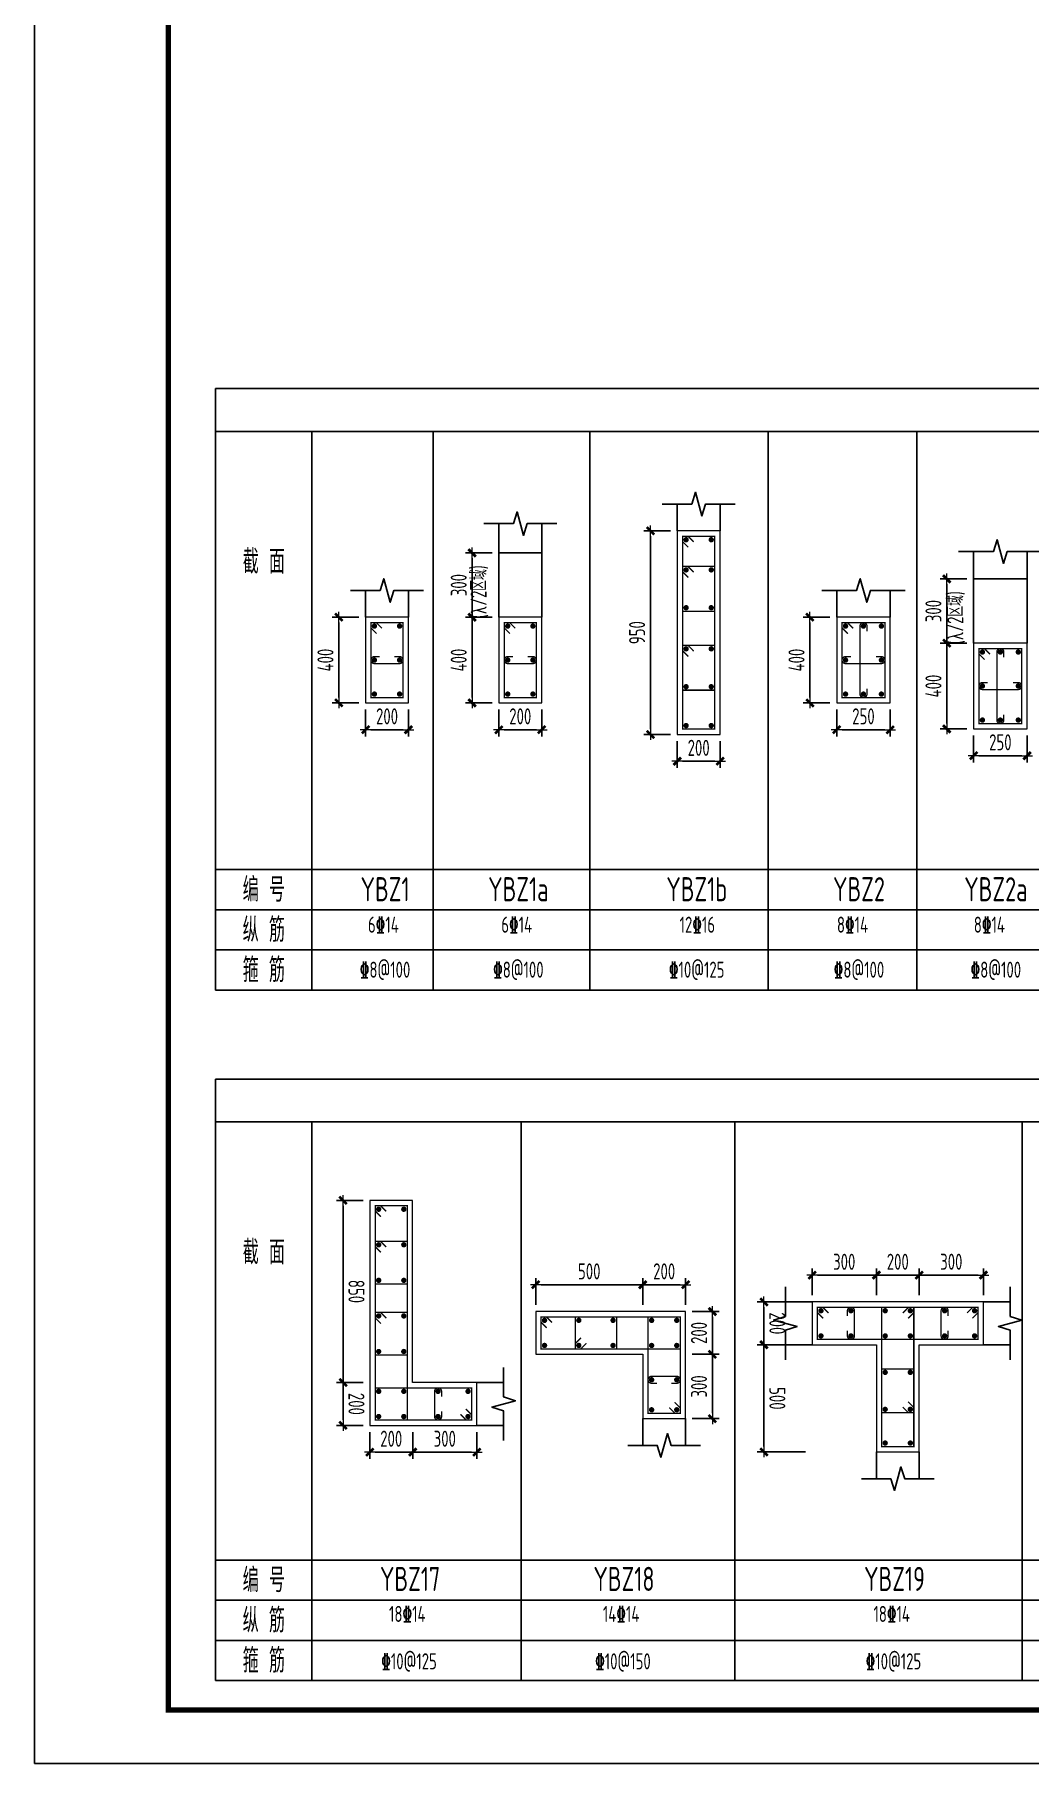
# Model space of a CAD drawing. Extents: x -144902 to 588294, y -160863 to 65494.
# Drawn here: x -20400 to -1816, y -75191 to -42914 of the extents above; entities that cross this region are included whole.
import ezdxf
from ezdxf.enums import TextEntityAlignment as Align

# ---------------------------------------------------------------- set-up
doc = ezdxf.new("R2010")
doc.units = 0
doc.header["$LTSCALE"] = 100
doc.layers.get('0').update_dxf_attribs({"linetype": 'CONTINUOUS'})
doc.layers.get('Defpoints').update_dxf_attribs({"linetype": 'CONTINUOUS'})
for name, color, linetype in [('1508', 2, 'CONTINUOUS'), ('TAB', 7, 'CONTINUOUS'), ('TEXT', 7, 'CONTINUOUS'), ('THIN', 7, 'CONTINUOUS'), ('tk', 7, 'CONTINUOUS')]:
    doc.layers.add(name, color=color, linetype=linetype)
for name, color, linetype, lineweight in [('REIN', 6, 'CONTINUOUS', 18), ('Z-柱大样外框', 7, 'ByLayer', 18), ('Z-详图标注', 3, 'CONTINUOUS', 18)]:
    doc.layers.add(name, color=color, linetype=linetype, lineweight=lineweight)
doc.styles.get("Standard").update_dxf_attribs({"font": 'tssdeng.shx', "width": 0.7, "bigfont": 'tssdchn.shx'})
doc.styles.add('TCCAD_Dimension', font='Tssdeng.shx', dxfattribs={"width": 0.7, "bigfont": 'tssdchn.shx'})
doc.dimstyles.new('TCCAD_25_100', dxfattribs={"dimtxt": 300, "dimasz": 100, "dimexe": 125, "dimexo": 125, "dimgap": 100, "dimtad": 1, "dimdec": 0, "dimlfac": 0.25, "dimzin": 0, "dimdsep": 46, "dimtxsty": 'TCCAD_Dimension', "dimblk": '_TCDBK25_100', "dimcen": 0, "dimclrt": 7, "dimadec": 0, "dimazin": 0, "dimtfac": 1, "dimtdec": 0, "dimtix": 1, "dimtmove": 2, "dimatfit": 3, "dimfxl": 1, "dimtolj": 1, "dimtzin": 0, "dimarcsym": 0})

# ---------------------------------------------------------------- blocks, each defined once
blk = doc.blocks.new('A1tk')
at = {"layer": 'tk', "color": 5}
blk.add_lwpolyline([(0, 0), (0, 59400), (84100, 59400), (84100, 0)], close=True, dxfattribs=at)
at = {"layer": 'tk', "const_width": 100}
blk.add_lwpolyline([(2500, 1000), (83100, 1000), (83100, 58400), (2500, 58400)], close=True, dxfattribs=at)
blk = doc.blocks.new('_TCDBK25_100')
blk.add_line((-1, 0), (1, 0))
at = {"const_width": 0.5}
blk.add_lwpolyline([(-0.7, -0.7), (0.7, 0.7)], dxfattribs=at)
blk = doc.blocks.new('*D234')
at = {"layer": 'Defpoints', "color": 0}
for p in [(-14137, -64679), (-14637, -68079), (-14137, -68079)]:
    blk.add_point(p, dxfattribs=at)
at = {"layer": 'Z-详图标注', "color": 0, "lineweight": -2}
for p, q in [((-14262, -64679), (-14762, -64679)), ((-14637, -64779), (-14637, -67979)), ((-14262, -68079), (-14762, -68079))]:
    blk.add_line(p, q, dxfattribs=at)
at = {"layer": 'Z-详图标注', "color": 0, "lineweight": -2, "xscale": 100, "yscale": 100, "zscale": 100}
for p, rotation in [((-14637, -64679), 90.00058284392088), ((-14637, -68079), 270.0005828439208)]:
    blk.add_blockref('_TCDBK25_100', p, dxfattribs=dict(at, rotation=rotation))
at = {"layer": 'Z-详图标注', "color": 7, "insert": (-14387, -66379), "char_height": 300, "attachment_point": 5, "rotation": 270.0006, "style": 'TCCAD_Dimension'}
blk.add_mtext('\\A1;850', dxfattribs=at)
blk = doc.blocks.new('*D235')
at = {"layer": 'Defpoints', "color": 0}
for p in [(-14137, -68079), (-14637, -68879), (-14137, -68879)]:
    blk.add_point(p, dxfattribs=at)
at = {"layer": 'Z-详图标注', "color": 0, "lineweight": -2}
for p, q in [((-14262, -68079), (-14762, -68079)), ((-14637, -68179), (-14637, -68779)), ((-14262, -68879), (-14762, -68879))]:
    blk.add_line(p, q, dxfattribs=at)
at = {"layer": 'Z-详图标注', "color": 0, "lineweight": -2, "xscale": 100, "yscale": 100, "zscale": 100}
for p, rotation in [((-14637, -68079), 90.00058284392088), ((-14637, -68879), 270.0005828439208)]:
    blk.add_blockref('_TCDBK25_100', p, dxfattribs=dict(at, rotation=rotation))
at = {"layer": 'Z-详图标注', "color": 7, "insert": (-14387, -68479), "char_height": 300, "attachment_point": 5, "rotation": 270.0006, "style": 'TCCAD_Dimension'}
blk.add_mtext('\\A1;200', dxfattribs=at)
blk = doc.blocks.new('*D236')
at = {"layer": 'Defpoints', "color": 0}
for p in [(-14137, -68879), (-13337, -68879), (-13337, -69379)]:
    blk.add_point(p, dxfattribs=at)
at = {"layer": 'Z-详图标注', "color": 0, "lineweight": -2}
for p, q in [((-14137, -69004), (-14137, -69504)), ((-13337, -69004), (-13337, -69504)), ((-14037, -69379), (-13437, -69379))]:
    blk.add_line(p, q, dxfattribs=at)
at = {"layer": 'Z-详图标注', "color": 0, "lineweight": -2, "xscale": 100, "yscale": 100, "zscale": 100, "rotation": 180}
blk.add_blockref('_TCDBK25_100', (-14137, -69379), dxfattribs=at)
at = {"layer": 'Z-详图标注', "color": 0, "lineweight": -2, "xscale": 100, "yscale": 100, "zscale": 100}
blk.add_blockref('_TCDBK25_100', (-13337, -69379), dxfattribs=at)
at = {"layer": 'Z-详图标注', "color": 7, "insert": (-13737, -69129), "char_height": 300, "attachment_point": 5, "style": 'TCCAD_Dimension'}
blk.add_mtext('\\A1;200', dxfattribs=at)
blk = doc.blocks.new('*D237')
at = {"layer": 'Defpoints', "color": 0}
for p in [(-13337, -68879), (-12137, -68879), (-12137, -69379)]:
    blk.add_point(p, dxfattribs=at)
at = {"layer": 'Z-详图标注', "color": 0, "lineweight": -2}
for p, q in [((-13337, -69004), (-13337, -69504)), ((-12137, -69004), (-12137, -69504)), ((-13237, -69379), (-12237, -69379))]:
    blk.add_line(p, q, dxfattribs=at)
at = {"layer": 'Z-详图标注', "color": 0, "lineweight": -2, "xscale": 100, "yscale": 100, "zscale": 100, "rotation": 180}
blk.add_blockref('_TCDBK25_100', (-13337, -69379), dxfattribs=at)
at = {"layer": 'Z-详图标注', "color": 0, "lineweight": -2, "xscale": 100, "yscale": 100, "zscale": 100}
blk.add_blockref('_TCDBK25_100', (-12137, -69379), dxfattribs=at)
at = {"layer": 'Z-详图标注', "color": 7, "insert": (-12737, -69129), "char_height": 300, "attachment_point": 5, "style": 'TCCAD_Dimension'}
blk.add_mtext('\\A1;300', dxfattribs=at)
blk = doc.blocks.new('*D238')
at = {"layer": 'Defpoints', "color": 0}
for p in [(-8239, -67553), (-7739, -67553), (-8239, -68754)]:
    blk.add_point(p, dxfattribs=at)
at = {"layer": 'Z-详图标注', "color": 0, "lineweight": -2}
for p, q in [((-8114, -67553), (-7614, -67553)), ((-7739, -68654), (-7739, -67653)), ((-8114, -68754), (-7614, -68754))]:
    blk.add_line(p, q, dxfattribs=at)
at = {"layer": 'Z-详图标注', "color": 0, "lineweight": -2, "xscale": 100, "yscale": 100, "zscale": 100}
for p, rotation in [((-7739, -67553), 90), ((-7739, -68754), 270)]:
    blk.add_blockref('_TCDBK25_100', p, dxfattribs=dict(at, rotation=rotation))
at = {"layer": 'Z-详图标注', "color": 7, "insert": (-7989, -68153), "char_height": 300, "attachment_point": 5, "rotation": 90, "style": 'TCCAD_Dimension'}
blk.add_mtext('\\A1;300', dxfattribs=at)
blk = doc.blocks.new('*D239')
at = {"layer": 'Defpoints', "color": 0}
for p in [(-8239, -66754), (-7739, -66754), (-8239, -67553)]:
    blk.add_point(p, dxfattribs=at)
at = {"layer": 'Z-详图标注', "color": 0, "lineweight": -2}
for p, q in [((-8114, -66754), (-7614, -66754)), ((-7739, -67453), (-7739, -66854)), ((-8114, -67553), (-7614, -67553))]:
    blk.add_line(p, q, dxfattribs=at)
at = {"layer": 'Z-详图标注', "color": 0, "lineweight": -2, "xscale": 100, "yscale": 100, "zscale": 100}
for p, rotation in [((-7739, -66754), 90), ((-7739, -67553), 270)]:
    blk.add_blockref('_TCDBK25_100', p, dxfattribs=dict(at, rotation=rotation))
at = {"layer": 'Z-详图标注', "color": 7, "insert": (-7989, -67154), "char_height": 300, "attachment_point": 5, "rotation": 90, "style": 'TCCAD_Dimension'}
blk.add_mtext('\\A1;200', dxfattribs=at)
blk = doc.blocks.new('*D240')
at = {"layer": 'Defpoints', "color": 0}
for p in [(-9039, -66254), (-9039, -66754), (-8239, -66754)]:
    blk.add_point(p, dxfattribs=at)
at = {"layer": 'Z-详图标注', "color": 0, "lineweight": -2}
for p, q in [((-9039, -66629), (-9039, -66129)), ((-8239, -66629), (-8239, -66129)), ((-8339, -66254), (-8939, -66254))]:
    blk.add_line(p, q, dxfattribs=at)
at = {"layer": 'Z-详图标注', "color": 0, "lineweight": -2, "xscale": 100, "yscale": 100, "zscale": 100, "rotation": 180}
blk.add_blockref('_TCDBK25_100', (-9039, -66254), dxfattribs=at)
at = {"layer": 'Z-详图标注', "color": 0, "lineweight": -2, "xscale": 100, "yscale": 100, "zscale": 100}
blk.add_blockref('_TCDBK25_100', (-8239, -66254), dxfattribs=at)
at = {"layer": 'Z-详图标注', "color": 7, "insert": (-8639, -66004), "char_height": 300, "attachment_point": 5, "style": 'TCCAD_Dimension'}
blk.add_mtext('\\A1;200', dxfattribs=at)
blk = doc.blocks.new('*D241')
at = {"layer": 'Defpoints', "color": 0}
for p in [(-11039, -66254), (-11039, -66754), (-9039, -66754)]:
    blk.add_point(p, dxfattribs=at)
at = {"layer": 'Z-详图标注', "color": 0, "lineweight": -2}
for p, q in [((-11039, -66629), (-11039, -66129)), ((-9039, -66629), (-9039, -66129)), ((-9139, -66254), (-10939, -66254))]:
    blk.add_line(p, q, dxfattribs=at)
at = {"layer": 'Z-详图标注', "color": 0, "lineweight": -2, "xscale": 100, "yscale": 100, "zscale": 100, "rotation": 180}
blk.add_blockref('_TCDBK25_100', (-11039, -66254), dxfattribs=at)
at = {"layer": 'Z-详图标注', "color": 0, "lineweight": -2, "xscale": 100, "yscale": 100, "zscale": 100}
blk.add_blockref('_TCDBK25_100', (-9039, -66254), dxfattribs=at)
at = {"layer": 'Z-详图标注', "color": 7, "insert": (-10039, -66004), "char_height": 300, "attachment_point": 5, "style": 'TCCAD_Dimension'}
blk.add_mtext('\\A1;500', dxfattribs=at)
blk = doc.blocks.new('*D242')
at = {"layer": 'Defpoints', "color": 0}
for p in [(-3876, -66075), (-3876, -66575), (-2676, -66574)]:
    blk.add_point(p, dxfattribs=at)
at = {"layer": 'Z-详图标注', "color": 0, "lineweight": -2}
for p, q in [((-3876, -66450), (-3876, -65950)), ((-2776, -66074), (-3776, -66075)), ((-2676, -66449), (-2676, -65949))]:
    blk.add_line(p, q, dxfattribs=at)
at = {"layer": 'Z-详图标注', "color": 0, "lineweight": -2, "xscale": 100, "yscale": 100, "zscale": 100}
for p, rotation in [((-3876, -66075), 180.0007204182048), ((-2676, -66074), 0.0007204182047715335)]:
    blk.add_blockref('_TCDBK25_100', p, dxfattribs=dict(at, rotation=rotation))
at = {"layer": 'Z-详图标注', "color": 7, "insert": (-3276, -65824), "char_height": 300, "attachment_point": 5, "rotation": 0.0007, "style": 'TCCAD_Dimension'}
blk.add_mtext('\\A1;300', dxfattribs=at)
blk = doc.blocks.new('*D243')
at = {"layer": 'Defpoints', "color": 0}
for p in [(-4676, -66075), (-4676, -66575), (-3876, -66575)]:
    blk.add_point(p, dxfattribs=at)
at = {"layer": 'Z-详图标注', "color": 0, "lineweight": -2}
for p, q in [((-4676, -66450), (-4676, -65950)), ((-3976, -66075), (-4576, -66075)), ((-3876, -66450), (-3876, -65950))]:
    blk.add_line(p, q, dxfattribs=at)
at = {"layer": 'Z-详图标注', "color": 0, "lineweight": -2, "xscale": 100, "yscale": 100, "zscale": 100}
for p, rotation in [((-4676, -66075), 180.0007204182048), ((-3876, -66075), 0.0007204182047715335)]:
    blk.add_blockref('_TCDBK25_100', p, dxfattribs=dict(at, rotation=rotation))
at = {"layer": 'Z-详图标注', "color": 7, "insert": (-4276, -65825), "char_height": 300, "attachment_point": 5, "rotation": 0.0007, "style": 'TCCAD_Dimension'}
blk.add_mtext('\\A1;200', dxfattribs=at)
blk = doc.blocks.new('*D244')
at = {"layer": 'Defpoints', "color": 0}
for p in [(-5876, -66075), (-5876, -66575), (-4676, -66575)]:
    blk.add_point(p, dxfattribs=at)
at = {"layer": 'Z-详图标注', "color": 0, "lineweight": -2}
for p, q in [((-5876, -66450), (-5876, -65950)), ((-4776, -66075), (-5776, -66075)), ((-4676, -66450), (-4676, -65950))]:
    blk.add_line(p, q, dxfattribs=at)
at = {"layer": 'Z-详图标注', "color": 0, "lineweight": -2, "xscale": 100, "yscale": 100, "zscale": 100}
for p, rotation in [((-5876, -66075), 180.0007204182048), ((-4676, -66075), 0.0007204182047715335)]:
    blk.add_blockref('_TCDBK25_100', p, dxfattribs=dict(at, rotation=rotation))
at = {"layer": 'Z-详图标注', "color": 7, "insert": (-5276, -65825), "char_height": 300, "attachment_point": 5, "rotation": 0.0007, "style": 'TCCAD_Dimension'}
blk.add_mtext('\\A1;300', dxfattribs=at)
blk = doc.blocks.new('*D245')
at = {"layer": 'Defpoints', "color": 0}
for p in [(-5876, -66575), (-6775, -67375), (-5876, -67375)]:
    blk.add_point(p, dxfattribs=at)
at = {"layer": 'Z-详图标注', "color": 0, "lineweight": -2}
for p, q in [((-6001, -66575), (-6900, -66575)), ((-6775, -66675), (-6775, -67275)), ((-6001, -67375), (-6900, -67375))]:
    blk.add_line(p, q, dxfattribs=at)
at = {"layer": 'Z-详图标注', "color": 0, "lineweight": -2, "xscale": 100, "yscale": 100, "zscale": 100}
for p, rotation in [((-6775, -66575), 90.0007211919371), ((-6775, -67375), 270.0007211919371)]:
    blk.add_blockref('_TCDBK25_100', p, dxfattribs=dict(at, rotation=rotation))
at = {"layer": 'Z-详图标注', "color": 7, "insert": (-6525, -66975), "char_height": 300, "attachment_point": 5, "rotation": 270.0007, "style": 'TCCAD_Dimension'}
blk.add_mtext('\\A1;200', dxfattribs=at)
blk = doc.blocks.new('*D246')
at = {"layer": 'Defpoints', "color": 0}
for p in [(-5876, -67375), (-6775, -69375), (-5876, -69375)]:
    blk.add_point(p, dxfattribs=at)
at = {"layer": 'Z-详图标注', "color": 0, "lineweight": -2}
for p, q in [((-6001, -67375), (-6900, -67375)), ((-6775, -67475), (-6775, -69275)), ((-6001, -69375), (-6900, -69375))]:
    blk.add_line(p, q, dxfattribs=at)
at = {"layer": 'Z-详图标注', "color": 0, "lineweight": -2, "xscale": 100, "yscale": 100, "zscale": 100}
for p, rotation in [((-6775, -67375), 90.0007211919371), ((-6775, -69375), 270.0007211919371)]:
    blk.add_blockref('_TCDBK25_100', p, dxfattribs=dict(at, rotation=rotation))
at = {"layer": 'Z-详图标注', "color": 7, "insert": (-6525, -68375), "char_height": 300, "attachment_point": 5, "rotation": 270.0007, "style": 'TCCAD_Dimension'}
blk.add_mtext('\\A1;500', dxfattribs=at)
blk = doc.blocks.new('*D410')
at = {"layer": 'Defpoints', "color": 0}
for p in [(-5417, -55392, 0), (-4417, -55392), (-4417, -55892)]:
    blk.add_point(p, dxfattribs=at)
at = {"layer": 'Z-详图标注', "color": 0, "lineweight": -2}
for p, q in [((-5417, -55517), (-5417, -56017)), ((-4417, -55517), (-4417, -56017)), ((-5317, -55892), (-4517, -55892))]:
    blk.add_line(p, q, dxfattribs=at)
at = {"layer": 'Z-详图标注', "color": 0, "lineweight": -2, "xscale": 100, "yscale": 100, "zscale": 100, "rotation": 180}
blk.add_blockref('_TCDBK25_100', (-5417, -55892), dxfattribs=at)
at = {"layer": 'Z-详图标注', "color": 0, "lineweight": -2, "xscale": 100, "yscale": 100, "zscale": 100}
blk.add_blockref('_TCDBK25_100', (-4417, -55892), dxfattribs=at)
at = {"layer": 'Z-详图标注', "color": 7, "insert": (-4917, -55642), "char_height": 300, "attachment_point": 5, "style": 'TCCAD_Dimension'}
blk.add_mtext('\\A1;250', dxfattribs=at)
blk = doc.blocks.new('*D411')
at = {"layer": 'Defpoints', "color": 0}
for p in [(-5917, -53792), (-5417, -53792), (-5417, -55392, 0)]:
    blk.add_point(p, dxfattribs=at)
at = {"layer": 'Z-详图标注', "color": 0, "lineweight": -2}
for p, q in [((-5542, -53792), (-6042, -53792)), ((-5917, -55292), (-5917, -53892)), ((-5542, -55392), (-6042, -55392))]:
    blk.add_line(p, q, dxfattribs=at)
at = {"layer": 'Z-详图标注', "color": 0, "lineweight": -2, "xscale": 100, "yscale": 100, "zscale": 100}
for p, rotation in [((-5917, -53792), 90), ((-5917, -55392), 270)]:
    blk.add_blockref('_TCDBK25_100', p, dxfattribs=dict(at, rotation=rotation))
at = {"layer": 'Z-详图标注', "color": 7, "insert": (-6167, -54592), "char_height": 300, "attachment_point": 5, "rotation": 90, "style": 'TCCAD_Dimension'}
blk.add_mtext('\\A1;400', dxfattribs=at)
blk = doc.blocks.new('*D412')
at = {"layer": 'Defpoints', "color": 0}
for p in [(-14216, -55392, 0), (-13416, -55392), (-13416, -55892)]:
    blk.add_point(p, dxfattribs=at)
at = {"layer": 'Z-详图标注', "color": 0, "lineweight": -2}
for p, q in [((-14216, -55517), (-14216, -56017)), ((-13416, -55517), (-13416, -56017)), ((-14116, -55892), (-13516, -55892))]:
    blk.add_line(p, q, dxfattribs=at)
at = {"layer": 'Z-详图标注', "color": 0, "lineweight": -2, "xscale": 100, "yscale": 100, "zscale": 100, "rotation": 180}
blk.add_blockref('_TCDBK25_100', (-14216, -55892), dxfattribs=at)
at = {"layer": 'Z-详图标注', "color": 0, "lineweight": -2, "xscale": 100, "yscale": 100, "zscale": 100}
blk.add_blockref('_TCDBK25_100', (-13416, -55892), dxfattribs=at)
at = {"layer": 'Z-详图标注', "color": 7, "insert": (-13816, -55642), "char_height": 300, "attachment_point": 5, "style": 'TCCAD_Dimension'}
blk.add_mtext('\\A1;200', dxfattribs=at)
blk = doc.blocks.new('*D413')
at = {"layer": 'Defpoints', "color": 0}
for p in [(-14716, -53792), (-14216, -53792), (-14216, -55392, 0)]:
    blk.add_point(p, dxfattribs=at)
at = {"layer": 'Z-详图标注', "color": 0, "lineweight": -2}
for p, q in [((-14341, -53792), (-14841, -53792)), ((-14716, -55292), (-14716, -53892)), ((-14341, -55392), (-14841, -55392))]:
    blk.add_line(p, q, dxfattribs=at)
at = {"layer": 'Z-详图标注', "color": 0, "lineweight": -2, "xscale": 100, "yscale": 100, "zscale": 100}
for p, rotation in [((-14716, -53792), 90), ((-14716, -55392), 270)]:
    blk.add_blockref('_TCDBK25_100', p, dxfattribs=dict(at, rotation=rotation))
at = {"layer": 'Z-详图标注', "color": 7, "insert": (-14966, -54592), "char_height": 300, "attachment_point": 5, "rotation": 90, "style": 'TCCAD_Dimension'}
blk.add_mtext('\\A1;400', dxfattribs=at)
blk = doc.blocks.new('*D454')
at = {"layer": 'Defpoints', "color": 0}
for p in [(-2860, -55877, 0), (-1860, -55877), (-1860, -56377)]:
    blk.add_point(p, dxfattribs=at)
at = {"layer": 'Z-详图标注', "color": 0, "lineweight": -2}
for p, q in [((-2860, -56002), (-2860, -56502)), ((-1860, -56002), (-1860, -56502)), ((-2760, -56377), (-1960, -56377))]:
    blk.add_line(p, q, dxfattribs=at)
at = {"layer": 'Z-详图标注', "color": 0, "lineweight": -2, "xscale": 100, "yscale": 100, "zscale": 100, "rotation": 180}
blk.add_blockref('_TCDBK25_100', (-2860, -56377), dxfattribs=at)
at = {"layer": 'Z-详图标注', "color": 0, "lineweight": -2, "xscale": 100, "yscale": 100, "zscale": 100}
blk.add_blockref('_TCDBK25_100', (-1860, -56377), dxfattribs=at)
at = {"layer": 'Z-详图标注', "color": 7, "insert": (-2360, -56127), "char_height": 300, "attachment_point": 5, "style": 'TCCAD_Dimension'}
blk.add_mtext('\\A1;250', dxfattribs=at)
blk = doc.blocks.new('*D455')
at = {"layer": 'Defpoints', "color": 0}
for p in [(-3360, -54277), (-2860, -54277), (-2860, -55877, 0)]:
    blk.add_point(p, dxfattribs=at)
at = {"layer": 'Z-详图标注', "color": 0, "lineweight": -2}
for p, q in [((-2985, -54277), (-3485, -54277)), ((-3360, -55777), (-3360, -54377)), ((-2985, -55877), (-3485, -55877))]:
    blk.add_line(p, q, dxfattribs=at)
at = {"layer": 'Z-详图标注', "color": 0, "lineweight": -2, "xscale": 100, "yscale": 100, "zscale": 100}
for p, rotation in [((-3360, -54277), 90), ((-3360, -55877), 270)]:
    blk.add_blockref('_TCDBK25_100', p, dxfattribs=dict(at, rotation=rotation))
at = {"layer": 'Z-详图标注', "color": 7, "insert": (-3610, -55077), "char_height": 300, "attachment_point": 5, "rotation": 90, "style": 'TCCAD_Dimension'}
blk.add_mtext('\\A1;400', dxfattribs=at)
blk = doc.blocks.new('*D456')
at = {"layer": 'Defpoints', "color": 0}
for p in [(-2860, -53077), (-3360, -54277), (-2860, -54277)]:
    blk.add_point(p, dxfattribs=at)
at = {"layer": 'Z-详图标注', "color": 0, "lineweight": -2}
for p, q in [((-2985, -53077), (-3485, -53077)), ((-3360, -53177), (-3360, -54177)), ((-2985, -54277), (-3485, -54277))]:
    blk.add_line(p, q, dxfattribs=at)
at = {"layer": 'Z-详图标注', "color": 0, "lineweight": -2, "xscale": 100, "yscale": 100, "zscale": 100}
for p, rotation in [((-3360, -53077), 90), ((-3360, -54277), 270)]:
    blk.add_blockref('_TCDBK25_100', p, dxfattribs=dict(at, rotation=rotation))
at = {"layer": 'Z-详图标注', "color": 7, "insert": (-3610, -53677), "char_height": 300, "attachment_point": 5, "rotation": 90, "style": 'TCCAD_Dimension'}
blk.add_mtext('\\A1;300', dxfattribs=at)
blk = doc.blocks.new('*D459')
at = {"layer": 'Defpoints', "color": 0}
for p in [(-11727, -55392, 0), (-10927, -55392), (-10927, -55892)]:
    blk.add_point(p, dxfattribs=at)
at = {"layer": 'Z-详图标注', "color": 0, "lineweight": -2}
for p, q in [((-11727, -55517), (-11727, -56017)), ((-10927, -55517), (-10927, -56017)), ((-11627, -55892), (-11027, -55892))]:
    blk.add_line(p, q, dxfattribs=at)
at = {"layer": 'Z-详图标注', "color": 0, "lineweight": -2, "xscale": 100, "yscale": 100, "zscale": 100, "rotation": 180}
blk.add_blockref('_TCDBK25_100', (-11727, -55892), dxfattribs=at)
at = {"layer": 'Z-详图标注', "color": 0, "lineweight": -2, "xscale": 100, "yscale": 100, "zscale": 100}
blk.add_blockref('_TCDBK25_100', (-10927, -55892), dxfattribs=at)
at = {"layer": 'Z-详图标注', "color": 7, "insert": (-11327, -55642), "char_height": 300, "attachment_point": 5, "style": 'TCCAD_Dimension'}
blk.add_mtext('\\A1;200', dxfattribs=at)
blk = doc.blocks.new('*D460')
at = {"layer": 'Defpoints', "color": 0}
for p in [(-12227, -53792), (-11727, -53792), (-11727, -55392, 0)]:
    blk.add_point(p, dxfattribs=at)
at = {"layer": 'Z-详图标注', "color": 0, "lineweight": -2}
for p, q in [((-11852, -53792), (-12352, -53792)), ((-12227, -55292), (-12227, -53892)), ((-11852, -55392), (-12352, -55392))]:
    blk.add_line(p, q, dxfattribs=at)
at = {"layer": 'Z-详图标注', "color": 0, "lineweight": -2, "xscale": 100, "yscale": 100, "zscale": 100}
for p, rotation in [((-12227, -53792), 90), ((-12227, -55392), 270)]:
    blk.add_blockref('_TCDBK25_100', p, dxfattribs=dict(at, rotation=rotation))
at = {"layer": 'Z-详图标注', "color": 7, "insert": (-12477, -54592), "char_height": 300, "attachment_point": 5, "rotation": 90, "style": 'TCCAD_Dimension'}
blk.add_mtext('\\A1;400', dxfattribs=at)
blk = doc.blocks.new('*D461')
at = {"layer": 'Defpoints', "color": 0}
for p in [(-8395, -55980, 0), (-7595, -55980), (-7595, -56480)]:
    blk.add_point(p, dxfattribs=at)
at = {"layer": 'Z-详图标注', "color": 0, "lineweight": -2}
for p, q in [((-8395, -56105), (-8395, -56605)), ((-7595, -56105), (-7595, -56605)), ((-8295, -56480), (-7695, -56480))]:
    blk.add_line(p, q, dxfattribs=at)
at = {"layer": 'Z-详图标注', "color": 0, "lineweight": -2, "xscale": 100, "yscale": 100, "zscale": 100, "rotation": 180}
blk.add_blockref('_TCDBK25_100', (-8395, -56480), dxfattribs=at)
at = {"layer": 'Z-详图标注', "color": 0, "lineweight": -2, "xscale": 100, "yscale": 100, "zscale": 100}
blk.add_blockref('_TCDBK25_100', (-7595, -56480), dxfattribs=at)
at = {"layer": 'Z-详图标注', "color": 7, "insert": (-7995, -56230), "char_height": 300, "attachment_point": 5, "style": 'TCCAD_Dimension'}
blk.add_mtext('\\A1;200', dxfattribs=at)
blk = doc.blocks.new('*D462')
at = {"layer": 'Defpoints', "color": 0}
for p in [(-8895, -52180), (-8395, -52180), (-8395, -55980, 0)]:
    blk.add_point(p, dxfattribs=at)
at = {"layer": 'Z-详图标注', "color": 0, "lineweight": -2}
for p, q in [((-8520, -52180), (-9020, -52180)), ((-8895, -55880), (-8895, -52280)), ((-8520, -55980), (-9020, -55980))]:
    blk.add_line(p, q, dxfattribs=at)
at = {"layer": 'Z-详图标注', "color": 0, "lineweight": -2, "xscale": 100, "yscale": 100, "zscale": 100}
for p, rotation in [((-8895, -52180), 90), ((-8895, -55980), 270)]:
    blk.add_blockref('_TCDBK25_100', p, dxfattribs=dict(at, rotation=rotation))
at = {"layer": 'Z-详图标注', "color": 7, "insert": (-9145, -54080), "char_height": 300, "attachment_point": 5, "rotation": 90, "style": 'TCCAD_Dimension'}
blk.add_mtext('\\A1;950', dxfattribs=at)
blk = doc.blocks.new('*D463')
at = {"layer": 'Defpoints', "color": 0}
for p in [(-11727, -52592), (-12227, -53792), (-11727, -53792)]:
    blk.add_point(p, dxfattribs=at)
at = {"layer": 'Z-详图标注', "color": 0, "lineweight": -2}
for p, q in [((-11852, -52592), (-12352, -52592)), ((-12227, -52692), (-12227, -53692)), ((-11852, -53792), (-12352, -53792))]:
    blk.add_line(p, q, dxfattribs=at)
at = {"layer": 'Z-详图标注', "color": 0, "lineweight": -2, "xscale": 100, "yscale": 100, "zscale": 100}
for p, rotation in [((-12227, -52592), 90), ((-12227, -53792), 270)]:
    blk.add_blockref('_TCDBK25_100', p, dxfattribs=dict(at, rotation=rotation))
at = {"layer": 'Z-详图标注', "color": 7, "insert": (-12477, -53192), "char_height": 300, "attachment_point": 5, "rotation": 90, "style": 'TCCAD_Dimension'}
blk.add_mtext('\\A1;300', dxfattribs=at)

msp = doc.modelspace()

# ---------------------------------------------------------------- linework, layer by layer
at = {"layer": 'REIN', "color": 210, "const_width": 25, "elevation": 0}
for points in [[(-8188.702, -52485.949), (-8294.768, -52379.883), (-8294.768, -52279.883), (-7694.768, -52279.883), (-7694.768, -55879.883), (-8294.768, -55879.883), (-8294.768, -52279.883), (-8194.768, -52279.883), (-8088.702, -52385.949)], [(-14010.398, -54098.066), (-14116.464, -53992), (-14116.464, -53892), (-13516.464, -53892), (-13516.464, -55292), (-14116.464, -55292), (-14116.464, -53892), (-14016.464, -53892), (-13910.398, -53998.066)], [(-11520.466, -54098.066), (-11626.532, -53992), (-11626.532, -53892), (-11026.532, -53892), (-11026.532, -55292), (-11626.532, -55292), (-11626.532, -53892), (-11526.532, -53892), (-11420.466, -53998.066)], [(-5210.464, -54098.066), (-5316.53, -53992), (-5316.53, -53892), (-4516.53, -53892), (-4516.53, -55292), (-5316.53, -55292), (-5316.53, -53892), (-5216.53, -53892), (-5110.464, -53998.066)], [(-2653.756, -54582.825), (-2759.822, -54476.759), (-2759.822, -54376.759), (-1959.822, -54376.759), (-1959.822, -55776.759), (-2759.822, -55776.759), (-2759.822, -54376.759), (-2659.822, -54376.759), (-2553.756, -54482.825)], [(-13931.269, -64985.468), (-14037.336, -64879.403), (-14037.337, -64779.403), (-13437.337, -64779.397), (-13437.294, -68779.398), (-14037.297, -68779.398), (-14037.337, -64779.403), (-13937.337, -64779.402), (-13831.27, -64885.467)], [(-2981.907, -66780.557), (-2875.842, -66674.49), (-2775.842, -66674.489), (-2775.834, -67274.487), (-5775.85, -67274.527), (-5775.857, -66674.526), (-2775.842, -66674.489), (-2775.841, -66774.489), (-2881.905, -66880.556)], [(-5669.788, -66880.591), (-5775.856, -66774.526), (-5775.857, -66674.526), (-3975.848, -66674.504), (-3975.848, -67274.503), (-5775.85, -67274.527), (-5775.857, -66674.526), (-5675.857, -66674.525), (-5569.79, -66780.59)], [(-4181.914, -66780.572), (-4075.848, -66674.505), (-3975.848, -66674.504), (-3975.848, -69274.513), (-4575.848, -69274.513), (-4575.848, -66674.511), (-3975.848, -66674.504), (-3975.848, -66774.504), (-4081.914, -66880.57)], [(-10832.859, -67059.794), (-10938.933, -66953.736), (-10938.949, -66853.736), (-8339.031, -66853.736), (-8339.031, -67453.242), (-10938.857, -67452.438), (-10938.949, -66853.736), (-10838.949, -66853.736), (-10732.874, -66959.794)], [(-8445.098, -68447.493), (-8339.031, -68553.558), (-8339.031, -68653.558), (-8938.945, -68653.563), (-8938.761, -66853.736), (-8339.031, -66853.736), (-8339.031, -68653.558), (-8439.031, -68653.559), (-8545.098, -68547.493)], [(-12343.353, -68573.332), (-12237.287, -68679.398), (-12237.287, -68779.398), (-14037.297, -68779.398), (-14037.303, -68179.405), (-12237.287, -68179.399), (-12237.287, -68779.398), (-12337.287, -68779.398), (-12443.353, -68673.332)]]:
    msp.add_lwpolyline(points, dxfattribs=at)
at = {"layer": 'REIN', "color": 6, "const_width": 50, "elevation": 0}
for points in [[(-8254.768, -52344.883, 1), (-8204.768, -52344.883, 1)], [(-7784.768, -52344.883, 1), (-7734.768, -52344.883, 1)], [(-8229.768, -52932.667, 1), (-8229.768, -52882.667, 1)], [(-7759.768, -52932.667, 1), (-7759.768, -52882.667, 1)], [(-8229.768, -53639.334, 1), (-8229.768, -53589.334, 1)], [(-7759.768, -53639.334, 1), (-7759.768, -53589.334, 1)], [(-14076.464, -53957, 1), (-14026.464, -53957, 1)], [(-13606.464, -53957, 1), (-13556.464, -53957, 1)], [(-11586.532, -53957, 1), (-11536.532, -53957, 1)], [(-11116.532, -53957, 1), (-11066.532, -53957, 1)], [(-5276.53, -53957, 1), (-5226.53, -53957, 1)], [(-4941.53, -53957, 1), (-4891.53, -53957, 1)], [(-4606.53, -53957, 1), (-4556.53, -53957, 1)], [(-14076.464, -54592, 1), (-14026.464, -54592, 1)], [(-13606.464, -54592, 1), (-13556.464, -54592, 1)], [(-11586.532, -54592, 1), (-11536.532, -54592, 1)], [(-11116.532, -54592, 1), (-11066.532, -54592, 1)], [(-8229.768, -54406.859, 1), (-8229.768, -54356.859, 1)], [(-7759.768, -54406.859, 1), (-7759.768, -54356.859, 1)], [(-5276.53, -54592, 1), (-5226.53, -54592, 1)], [(-4606.53, -54592, 1), (-4556.53, -54592, 1)], [(-2719.822, -54441.759, 1), (-2669.822, -54441.759, 1)], [(-2384.822, -54441.759, 1), (-2334.822, -54441.759, 1)], [(-2049.822, -54441.759, 1), (-1999.822, -54441.759, 1)], [(-14076.464, -55227, 1), (-14026.464, -55227, 1)], [(-13606.464, -55227, 1), (-13556.464, -55227, 1)], [(-11586.532, -55227, 1), (-11536.532, -55227, 1)], [(-11116.532, -55227, 1), (-11066.532, -55227, 1)], [(-8229.768, -55113.525, 1), (-8229.768, -55063.525, 1)], [(-7759.768, -55113.525, 1), (-7759.768, -55063.525, 1)], [(-5276.53, -55227, 1), (-5226.53, -55227, 1)], [(-4941.53, -55227, 1), (-4891.53, -55227, 1)], [(-4606.53, -55227, 1), (-4556.53, -55227, 1)], [(-2719.822, -55076.759, 1), (-2669.822, -55076.759, 1)], [(-2049.822, -55076.759, 1), (-1999.822, -55076.759, 1)], [(-8254.768, -55814.883, 1), (-8204.768, -55814.883, 1)], [(-7784.768, -55814.883, 1), (-7734.768, -55814.883, 1)], [(-2719.822, -55711.759, 1), (-2669.822, -55711.759, 1)], [(-2384.822, -55711.759, 1), (-2334.822, -55711.759, 1)], [(-2049.822, -55711.759, 1), (-1999.822, -55711.759, 1)], [(-13972.337, -64819.403, 1), (-13972.337, -64869.403, 1)], [(-13502.336, -64819.398, 1), (-13502.336, -64869.398, 1)], [(-13972.33, -65483.403, 1), (-13972.33, -65533.403, 1)], [(-13502.329, -65483.399, 1), (-13502.329, -65533.399, 1)], [(-13972.323, -66147.404, 1), (-13972.323, -66197.404, 1)], [(-13502.322, -66147.4, 1), (-13502.322, -66197.4, 1)], [(-13972.316, -66811.404, 1), (-13972.316, -66861.404, 1)], [(-13502.315, -66811.401, 1), (-13502.315, -66861.401, 1)], [(-5735.856, -66739.526, 1), (-5685.856, -66739.526, 1)], [(-5175.852, -66739.518, 1), (-5125.852, -66739.518, 1)], [(-4535.848, -66739.51, 1), (-4485.848, -66739.51, 1)], [(-4065.848, -66739.505, 1), (-4015.848, -66739.505, 1)], [(-3425.845, -66739.496, 1), (-3375.845, -66739.496, 1)], [(-2865.841, -66739.489, 1), (-2815.841, -66739.489, 1)], [(-10898.939, -66918.736, 1), (-10848.939, -66918.736, 1)], [(-10258.882, -66918.736, 1), (-10208.882, -66918.736, 1)], [(-9618.825, -66918.736, 1), (-9568.825, -66918.736, 1)], [(-8898.768, -66918.736, 1), (-8848.768, -66918.736, 1)], [(-8429.031, -66918.736, 1), (-8379.031, -66918.736, 1)], [(-13972.31, -67475.404, 1), (-13972.31, -67525.404, 1)], [(-13502.308, -67475.402, 1), (-13502.308, -67525.402, 1)], [(-10898.867, -67387.458, 1), (-10848.867, -67387.458, 1)], [(-10258.85, -67387.656, 1), (-10208.85, -67387.656, 1)], [(-9618.833, -67387.854, 1), (-9568.833, -67387.854, 1)], [(-8898.816, -67388.077, 1), (-8848.816, -67388.077, 1)], [(-8429.031, -67388.222, 1), (-8379.031, -67388.222, 1)], [(-5735.85, -67209.526, 1), (-5685.85, -67209.526, 1)], [(-5175.849, -67209.518, 1), (-5125.849, -67209.518, 1)], [(-4535.848, -67209.51, 1), (-4485.848, -67209.51, 1)], [(-4065.848, -67209.504, 1), (-4015.848, -67209.504, 1)], [(-3425.842, -67209.495, 1), (-3375.842, -67209.495, 1)], [(-2865.835, -67209.488, 1), (-2815.835, -67209.488, 1)], [(-8898.881, -68028.32, 1), (-8848.881, -68028.32, 1)], [(-8429.031, -68028.39, 1), (-8379.031, -68028.39, 1)], [(-4535.848, -67889.798, 1), (-4485.848, -67889.798, 1)], [(-4065.849, -67889.796, 1), (-4015.849, -67889.796, 1)], [(-13972.302, -68219.405, 1), (-13972.302, -68269.405, 1)], [(-13502.3, -68219.403, 1), (-13502.3, -68269.403, 1)], [(-12862.293, -68219.401, 1), (-12862.293, -68269.401, 1)], [(-12302.287, -68219.399, 1), (-12302.287, -68269.399, 1)], [(-13972.297, -68689.398, 1), (-13972.297, -68739.398, 1)], [(-13502.295, -68689.398, 1), (-13502.295, -68739.398, 1)], [(-12862.291, -68689.398, 1), (-12862.291, -68739.398, 1)], [(-12302.287, -68689.398, 1), (-12302.287, -68739.398, 1)], [(-8898.938, -68588.563, 1), (-8848.938, -68588.563, 1)], [(-8429.031, -68588.559, 1), (-8379.031, -68588.559, 1)], [(-4535.848, -68580.006, 1), (-4485.848, -68580.006, 1)], [(-4065.847, -68580.002, 1), (-4015.847, -68580.002, 1)], [(-4535.848, -69209.513, 1), (-4485.848, -69209.513, 1)], [(-4065.848, -69209.513, 1), (-4015.848, -69209.513, 1)]]:
    msp.add_lwpolyline(points, format="xyb", close=True, dxfattribs=at)
at = {"layer": 'REIN', "color": 6, "const_width": 25, "elevation": 0}
for points in [[(-8188.702, -53048.733), (-8294.768, -52942.667), (-8294.768, -52842.667), (-7694.768, -52842.667), (-7694.768, -53679.334), (-8294.768, -53679.334), (-8294.768, -52842.667), (-8194.768, -52842.667), (-8088.702, -52948.733)], [(-8188.702, -54522.925), (-8294.768, -54416.859), (-8294.768, -54316.859), (-7694.768, -54316.859), (-7694.768, -55153.525), (-8294.768, -55153.525), (-8294.768, -54316.859), (-8194.768, -54316.859), (-8088.702, -54422.925)], [(-13931.262, -65649.469), (-14037.329, -65543.404), (-14037.33, -65443.404), (-13437.33, -65443.399), (-13437.321, -66237.4), (-14037.322, -66237.404), (-14037.33, -65443.404), (-13937.33, -65443.403), (-13831.263, -65549.468)], [(-13931.249, -66977.47), (-14037.316, -66871.404), (-14037.317, -66771.404), (-13437.316, -66771.401), (-13437.307, -67565.402), (-14037.309, -67565.405), (-14037.317, -66771.404), (-13937.317, -66771.404), (-13831.25, -66877.469)], [(-10092.767, -67346.613), (-10198.845, -67452.667), (-10298.845, -67452.636), (-10298.886, -66853.736), (-9528.824, -66853.736), (-9528.834, -67452.874), (-10298.845, -67452.636), (-10298.852, -67352.636), (-10192.773, -67246.582)], [(-4081.914, -68438.936), (-3975.847, -68545.001), (-3975.847, -68645.001), (-4575.848, -68645.007), (-4575.848, -67824.798), (-3975.849, -67824.796), (-3975.847, -68645.001), (-4075.847, -68645.002), (-4181.914, -68538.937)]]:
    msp.add_lwpolyline(points, dxfattribs=at)
for points in [[(-4851.53, -55127), (-4851.53, -55227, -1), (-4981.53, -55227), (-4981.53, -53957, -1), (-4851.53, -53957), (-4851.53, -54057)], [(-13681.464, -54527), (-13581.464, -54527, -1), (-13581.464, -54657), (-14051.464, -54657, -1), (-14051.464, -54527), (-13951.464, -54527)], [(-11191.532, -54527), (-11091.532, -54527, -1), (-11091.532, -54657), (-11561.532, -54657, -1), (-11561.532, -54527), (-11461.532, -54527)], [(-4681.53, -54527), (-4581.53, -54527, -1), (-4581.53, -54657), (-5251.53, -54657, -1), (-5251.53, -54527), (-5151.53, -54527)], [(-2294.822, -55611.759), (-2294.822, -55711.759, -1), (-2424.822, -55711.759), (-2424.822, -54441.759, -1), (-2294.822, -54441.759), (-2294.822, -54541.759)], [(-2124.822, -55011.759), (-2024.822, -55011.759, -1), (-2024.822, -55141.759), (-2694.822, -55141.759, -1), (-2694.822, -55011.759), (-2594.822, -55011.759)], [(-5215.852, -66839.519), (-5215.852, -66739.519, -1), (-5085.852, -66739.518), (-5085.849, -67209.518, -1), (-5215.849, -67209.519), (-5215.85, -67109.519)], [(-3335.842, -67109.495), (-3335.842, -67209.495, -1), (-3465.842, -67209.496), (-3465.845, -66739.497, -1), (-3335.845, -66739.496), (-3335.844, -66839.496)], [(-8773.891, -68093.335), (-8873.891, -68093.32, -1), (-8873.871, -67963.32), (-8404.021, -67963.39, -1), (-8404.041, -68093.39), (-8504.041, -68093.375)], [(-12797.291, -68614.398), (-12797.291, -68714.398, -1), (-12927.291, -68714.399), (-12927.293, -68244.401, -1), (-12797.293, -68244.4), (-12797.293, -68344.4)]]:
    msp.add_lwpolyline(points, format="xyb", dxfattribs=at)
at = {"layer": 'TAB'}
for p, q in [((-17017.55, -49524.031), (55191.191, -49524.031, 0)), ((-17017.55, -49524.031), (-17017.55, -60752.972, 0)), ((-17017.55, -50322.395), (-15217.55, -50322.395)), ((-15217.55, -50322.395), (55191.191, -50322.395, 0)), ((-15217.55, -50322.395), (-15217.55, -60752.972, 0)), ((-15217.55, -50322.395), (-15217.55, -60752.972, 0)), ((-15217.55, -60752.972, 0), (-15217.55, -50322.395)), ((-12952.902, -50322.395), (-12952.902, -60752.972, 0)), ((-10029.725, -50322.395), (-10029.725, -60752.972, 0)), ((-6697.961, -50322.395, 0), (-6697.961, -60752.972, 0)), ((-3921.731, -50322.395, 0), (-3921.731, -60752.972, 0)), ((-17017.55, -58502.972, 0), (55191.191, -58502.972, 0)), ((-17017.55, -59252.972, 0), (55191.191, -59252.972, 0)), ((-17017.55, -60002.972, 0), (55191.191, -60002.972, 0)), ((55191.191, -60752.972, 0), (-17017.55, -60752.972, 0)), ((-17017.55, -60752.972, 0), (55191.191, -60752.972, 0)), ((-17017.55, -62415.858), (55403.283, -62415.858, 0)), ((-17017.55, -62415.858), (-17017.55, -73644.8, 0)), ((-17017.55, -63214.222), (-15217.55, -63214.222)), ((-15217.55, -63214.222), (55403.283, -63214.222, 0)), ((-15217.55, -63214.222), (-15217.55, -73644.8, 0)), ((-15217.55, -63214.222), (-15217.55, -73644.8, 0)), ((-15217.55, -73644.8, 0), (-15217.55, -63214.222)), ((-11308.358, -63214.222), (-11308.358, -73644.8, 0)), ((-7319.367, -63214.222, 0), (-7319.367, -73644.8, 0)), ((-1950.659, -63214.222, 0), (-1950.659, -73644.8, 0)), ((-17017.55, -71394.8, 0), (55403.283, -71394.8, 0)), ((-17017.55, -72144.8, 0), (55403.283, -72144.8, 0)), ((-17017.55, -72894.8, 0), (55403.283, -72894.8, 0)), ((55403.283, -73644.8, 0), (-17017.55, -73644.8, 0)), ((-17017.55, -73644.8, 0), (55403.283, -73644.8, 0))]:
    msp.add_line(p, q, dxfattribs=at)
at = {"layer": 'THIN'}
for p, q in [((-8394.768, -52179.883, 0), (-8394.768, -51679.883, 0)), ((-7594.768, -52179.883, 0), (-7594.768, -51679.883, 0)), ((-11726.532, -53792, 0), (-11726.532, -52044.621, 0)), ((-10926.532, -53792, 0), (-10926.532, -52044.621, 0)), ((-11726.532, -52592, 0), (-10926.532, -52592, 0)), ((-2859.822, -54276.759, 0), (-2859.822, -52566.437, 0)), ((-1859.822, -54276.759, 0), (-1859.822, -52566.437, 0)), ((-1859.822, -53076.759, 0), (-2859.822, -53076.759, 0)), ((-14216.464, -53792, 0), (-14216.464, -53292, 0)), ((-13416.464, -53792, 0), (-13416.464, -53292, 0)), ((-5416.53, -53792, 0), (-5416.53, -53292, 0)), ((-4416.53, -53792, 0), (-4416.53, -53292, 0)), ((-5875.858, -66574.528, 0), (-6375.858, -66574.528, 0)), ((-2675.843, -66574.487, 0), (-2175.843, -66574.487, 0)), ((-5875.858, -67374.528, 0), (-6375.858, -67374.528, 0)), ((-2675.843, -67374.487, 0), (-2175.843, -67374.487, 0)), ((-12137.287, -68079.398, 0), (-11637.287, -68079.398, 0)), ((-12137.287, -68879.398, 0), (-11637.287, -68879.398, 0)), ((-9039.031, -68753.557, 0), (-9039.031, -69253.557, 0)), ((-8239.031, -68753.557, 0), (-8239.031, -69253.557, 0)), ((-4675.848, -69374.513, 0), (-4675.848, -69874.513, 0)), ((-3875.848, -69374.513, 0), (-3875.848, -69874.513, 0))]:
    msp.add_line(p, q, dxfattribs=at)
at = {"layer": 'THIN', "elevation": 0}
for points in [[(-8674.768, -51679.883), (-8124.768, -51679.883), (-8054.768, -51459.883), (-7934.768, -51899.883), (-7864.768, -51679.883), (-7314.768, -51679.883)], [(-12006.532, -52044.621), (-11456.532, -52044.621), (-11386.532, -51824.621), (-11266.532, -52264.621), (-11196.532, -52044.621), (-10646.532, -52044.621)], [(-3139.822, -52566.437), (-2489.822, -52566.437), (-2419.822, -52346.437), (-2299.822, -52786.437), (-2229.822, -52566.437), (-1579.822, -52566.437)], [(-14496.464, -53292), (-13946.464, -53292), (-13876.464, -53072), (-13756.464, -53512), (-13686.464, -53292), (-13136.464, -53292)], [(-5696.53, -53292), (-5046.53, -53292), (-4976.53, -53072), (-4856.53, -53512), (-4786.53, -53292), (-4136.53, -53292)], [(-6375.858, -66294.528), (-6375.858, -66844.528), (-6595.858, -66914.528), (-6155.858, -67034.528), (-6375.858, -67104.528), (-6375.858, -67654.528)], [(-2175.843, -66294.487), (-2175.843, -66844.487), (-1955.843, -66914.487), (-2395.843, -67034.487), (-2175.843, -67104.487), (-2175.843, -67654.487)], [(-11637.287, -67799.398), (-11637.287, -68349.398), (-11417.287, -68419.398), (-11857.287, -68539.398), (-11637.287, -68609.398), (-11637.287, -69159.398)], [(-9319.031, -69253.557), (-8769.031, -69253.557), (-8699.031, -69473.557), (-8579.031, -69033.557), (-8509.031, -69253.557), (-7959.031, -69253.557)], [(-4955.848, -69874.513), (-4405.848, -69874.513), (-4335.848, -70094.513), (-4215.848, -69654.513), (-4145.848, -69874.513), (-3595.848, -69874.513)]]:
    msp.add_lwpolyline(points, dxfattribs=at)
at = {"layer": 'Z-柱大样外框', "color": 1, "elevation": 0}
for points in [[(-8394.768, -52179.883), (-8394.768, -55979.883), (-7594.768, -55979.883), (-7594.768, -52179.883), (-8394.768, -52179.883)], [(-14216.464, -53792), (-14216.464, -55392), (-13416.464, -55392), (-13416.464, -53792), (-14216.464, -53792)], [(-11726.532, -53792), (-11726.532, -55392), (-10926.532, -55392), (-10926.532, -53792), (-11726.532, -53792)], [(-5416.53, -53792), (-5416.53, -55392), (-4416.53, -55392), (-4416.53, -53792), (-5416.53, -53792)], [(-2859.822, -54276.759), (-2859.822, -55876.759), (-1859.822, -55876.759), (-1859.822, -54276.759), (-2859.822, -54276.759)], [(-13337.338, -64679.396), (-14137.338, -64679.404), (-14137.295, -68879.398), (-12137.287, -68879.398), (-12137.287, -68079.398), (-13337.302, -68079.403), (-13337.338, -64679.396)], [(-11038.964, -66753.736), (-11038.842, -67552.407), (-9038.832, -67553.026), (-9038.955, -68753.564), (-8239.031, -68753.557), (-8239.031, -66753.736), (-11038.964, -66753.736)], [(-5875.858, -66574.528), (-5875.848, -67374.528), (-4675.848, -67374.512), (-4675.848, -69374.513), (-3875.848, -69374.513), (-3875.848, -67374.501), (-2675.833, -67374.486), (-2675.843, -66574.487), (-5875.858, -66574.528)]]:
    msp.add_lwpolyline(points, close=True, dxfattribs=at)

# ---------------------------------------------------------------- block references
at = {"layer": '1508'}
msp.add_blockref('A1tk', (-20399.668, -75190.729), dxfattribs=at)

# ---------------------------------------------------------------- texts
at = {"layer": 'TAB', "color": 7, "width": 0.7}
for p in [(-11865.158, -53811.259), (-2960.993, -54294.581)]:
    msp.add_text('(λ/2区域)', height=300, rotation=90, dxfattribs=at).set_placement(p, align=Align.BOTTOM_LEFT)
at = {"layer": 'TAB', "width": 0.7}
for s, p in [('YBZ1', (-13853.081, -58869.319)), ('YBZ1a', (-11363.149, -58869.319)), ('YBZ1b', (-8031.385, -58869.319, 0)), ('YBZ2', (-5000.551, -58869.319, 0)), ('YBZ2a', (-2443.843, -58869.319, 0)), ('YBZ17', (-13385.444, -71745.92, 0)), ('YBZ18', (-9390.147, -71745.92, 0)), ('YBZ19', (-4336.84, -71745.92, 0))]:
    msp.add_text(s, height=450, dxfattribs=at).set_placement(p, align=Align.MIDDLE_CENTER)
at = {"layer": 'TAB', "color": 7, "width": 0.7}
for s, p in [('6%%13214', (-14172.119, -59772.203)), ('6%%13214', (-11682.187, -59772.203)), ('12%%13216', (-8350.423, -59772.203, 0)), ('8%%13214', (-5412.474, -59772.203, 0)), ('8%%13214', (-2855.766, -59772.203, 0)), ('18%%13214', (-13778.633, -72639.756, 0)), ('14%%13214', (-9783.336, -72639.756, 0)), ('18%%13214', (-4730.029, -72639.756, 0))]:
    msp.add_text(s, height=300, dxfattribs=at).set_placement(p, align=Align.BOTTOM_LEFT)
for s, p in [('%%1328@100', (-13853.081, -60372.203)), ('%%1328@100', (-11363.149, -60372.203)), ('%%13210@125', (-8031.385, -60372.203, 0)), ('%%1328@100', (-5000.551, -60372.203, 0)), ('%%1328@100', (-2443.843, -60372.203, 0)), ('%%13210@125', (-13404.501, -73284.79, 0)), ('%%13210@150', (-9409.204, -73284.79, 0)), ('%%13210@125', (-4355.896, -73284.79, 0))]:
    msp.add_text(s, height=300, dxfattribs=at).set_placement(p, align=Align.MIDDLE_CENTER)
at = {"layer": 'TEXT', "color": 7, "width": 0.7}
for s, p in [('截 面', (-16117.55, -52754.386)), ('编 号', (-16117.55, -58877.972, 0)), ('纵 筋', (-16117.55, -59627.972, 0)), ('箍 筋', (-16117.55, -60377.972, 0)), ('截 面', (-16117.55, -65646.214)), ('编 号', (-16117.55, -71769.8, 0)), ('纵 筋', (-16117.55, -72519.8, 0)), ('箍 筋', (-16117.55, -73269.8, 0))]:
    msp.add_text(s, height=450, dxfattribs=at).set_placement(p, align=Align.MIDDLE_CENTER)

# ---------------------------------------------------------------- dimensions: what is measured, and where the dimension line sits
at = {"layer": 'Z-详图标注'}
for base, p1, p2, angle, picture, middle in [((-8894.768, -52179.883, 0), (-8394.768, -55979.883, 0), (-8394.768, -52179.883, 0), 90, '*D462', (-9144.768, -54079.883, 0)), ((-12226.532, -53792), (-11726.532, -52592), (-11726.532, -53792), 90, '*D463', (-12476.532, -53192)), ((-3359.822, -54276.759, 0), (-2859.822, -53076.759, 0), (-2859.822, -54276.759, 0), 90, '*D456', (-3609.822, -53676.759, 0)), ((-14716.464, -53792, 0), (-14216.464, -55392, 0), (-14216.464, -53792, 0), 90, '*D413', (-14966.464, -54592, 0)), ((-12226.532, -53792, 0), (-11726.532, -55392, 0), (-11726.532, -53792, 0), 90, '*D460', (-12476.532, -54592, 0)), ((-5916.53, -53792, 0), (-5416.53, -55392, 0), (-5416.53, -53792, 0), 90, '*D411', (-6166.53, -54592, 0)), ((-3359.822, -54276.759, 0), (-2859.822, -55876.759, 0), (-2859.822, -54276.759, 0), 90, '*D455', (-3609.822, -55076.759, 0)), ((-14637.304, -68079.41, 0), (-14137.338, -64679.404, 0), (-14137.304, -68079.405, 0), 270.0005828, '*D234', (-14387.321, -66379.407, 0)), ((-11038.964, -66253.736, 0), (-9038.751, -66753.736, 0), (-11038.964, -66753.736, 0), 180, '*D241', (-10038.857, -66003.736, 0)), ((-9038.751, -66253.736, 0), (-8239.031, -66753.736, 0), (-9038.751, -66753.736, 0), 180, '*D240', (-8638.891, -66003.736, 0)), ((-5875.865, -66074.528, 0), (-4675.848, -66574.513, 0), (-5875.858, -66574.528, 0), 180.0007204, '*D244', (-5275.863, -65824.52, 0)), ((-4675.855, -66074.513, 0), (-3875.848, -66574.502, 0), (-4675.848, -66574.513, 0), 180.0007204, '*D243', (-4275.858, -65824.507, 0)), ((-3875.855, -66074.502, 0), (-2675.843, -66574.487, 0), (-3875.848, -66574.502, 0), 180.0007204, '*D242', (-3275.855, -65824.495, 0)), ((-6775.281, -67374.539, 0), (-5875.858, -66574.528, 0), (-5875.848, -67374.528, 0), 270.0007212, '*D245', (-6525.286, -66974.536, 0)), ((-7739.031, -66753.736, 0), (-8239.031, -67553.273, 0), (-8239.031, -66753.736, 0), 90, '*D239', (-7989.031, -67153.505, 0)), ((-7739.031, -67553.273, 0), (-8239.031, -68753.557, 0), (-8239.031, -67553.273, 0), 90, '*D238', (-7989.031, -68153.415, 0)), ((-6775.266, -69374.524, 0), (-5875.848, -67374.528, 0), (-5875.833, -69374.513, 0), 270.0007212, '*D246', (-6525.278, -68374.529, 0)), ((-14637.295, -68879.403, 0), (-14137.304, -68079.405, 0), (-14137.295, -68879.398, 0), 270.0005828, '*D235', (-14387.3, -68479.404, 0))]:
    dim = msp.add_linear_dim(base=base, p1=p1, p2=p2, angle=angle, dimstyle='TCCAD_25_100', dxfattribs=at)
    dim.commit()
    dim.dimension.update_dxf_attribs({"geometry": picture, "text_midpoint": middle})
for base, p1, p2, picture, middle in [((-13416.464, -55892, 0), (-14216.464, -55392, 0), (-13416.464, -55392, 0), '*D412', (-13816.464, -55642, 0)), ((-10926.532, -55892, 0), (-11726.532, -55392, 0), (-10926.532, -55392, 0), '*D459', (-11326.532, -55642, 0)), ((-4416.53, -55892, 0), (-5416.53, -55392, 0), (-4416.53, -55392, 0), '*D410', (-4916.53, -55642, 0)), ((-7594.768, -56479.883, 0), (-8394.768, -55979.883, 0), (-7594.768, -55979.883, 0), '*D461', (-7994.768, -56229.883, 0)), ((-1859.822, -56376.759, 0), (-2859.822, -55876.759, 0), (-1859.822, -55876.759, 0), '*D454', (-2359.822, -56126.759, 0)), ((-13337.293, -69379.398, 0), (-14137.295, -68879.398, 0), (-13337.293, -68879.398, 0), '*D236', (-13737.294, -69129.398, 0)), ((-12137.287, -69379.398, 0), (-13337.293, -68879.398, 0), (-12137.287, -68879.398, 0), '*D237', (-12737.29, -69129.398, 0))]:
    dim = msp.add_linear_dim(base=base, p1=p1, p2=p2, dimstyle='TCCAD_25_100', dxfattribs=at)
    dim.commit()
    dim.dimension.update_dxf_attribs({"geometry": picture, "text_midpoint": middle})

doc.saveas('drawing.dxf')
